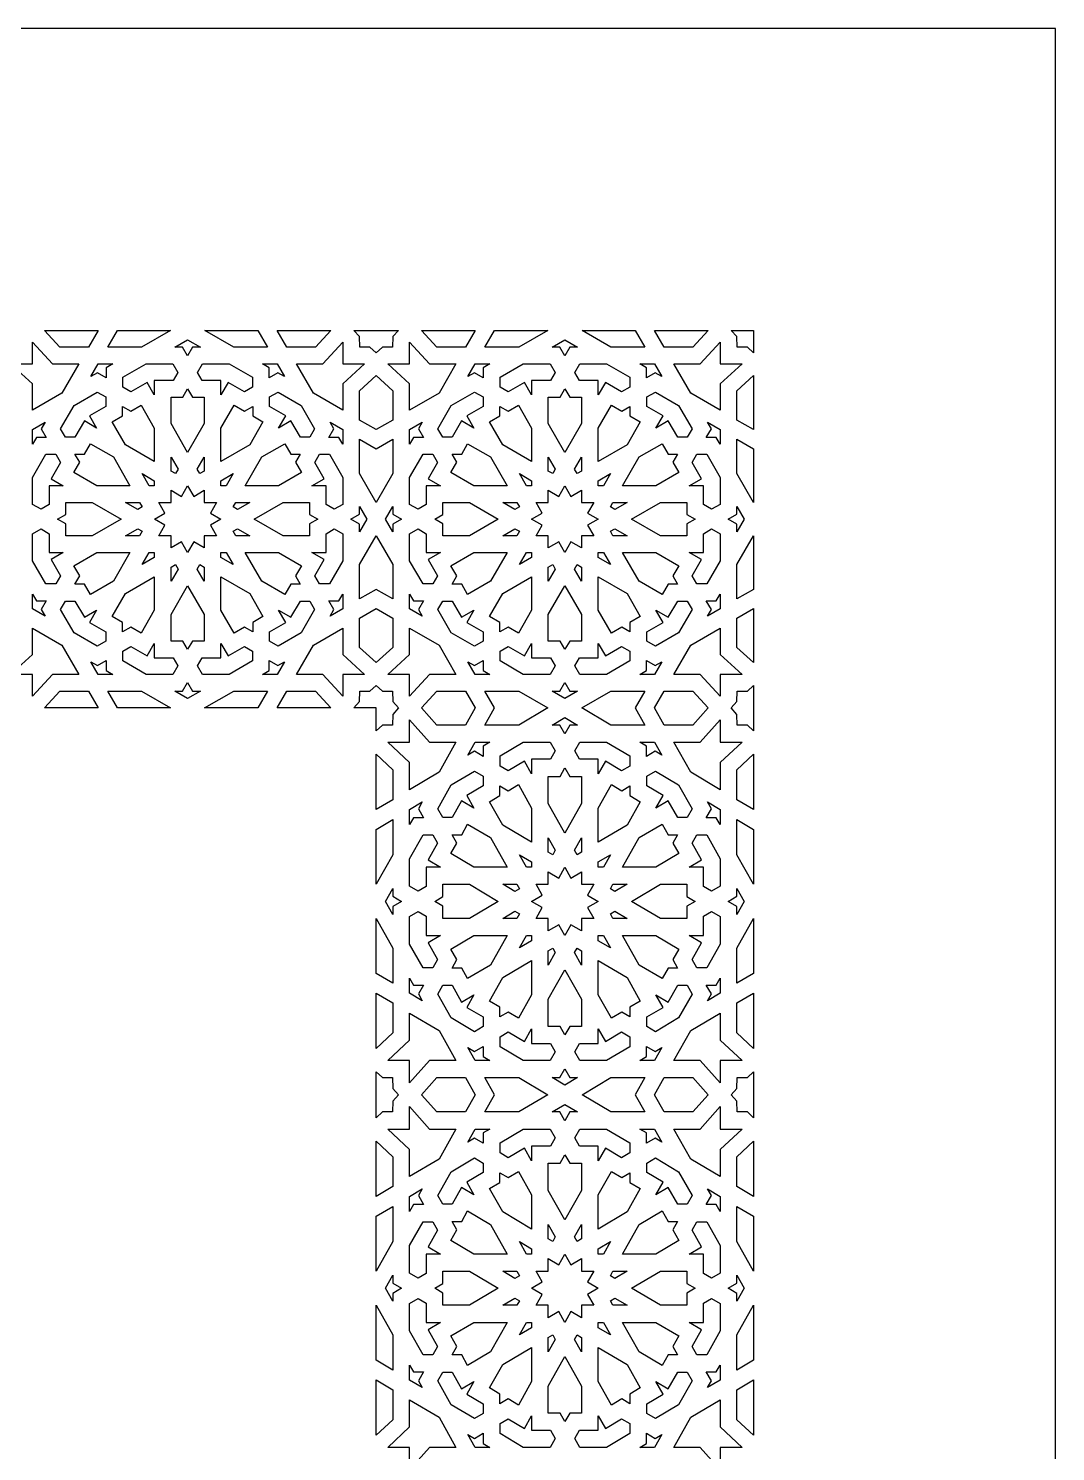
# Model space of a CAD drawing. Extents: x 1309 to 2424, y -296 to 884.
# Drawn here: x 2151.9 to 2424, y 506.5 to 883.5 of the extents above; entities that cross this region are included whole.
import ezdxf

# ---------------------------------------------------------------- set-up
doc = ezdxf.new("R2010")
doc.units = 0
doc.layers.add('LAYER_1', color=18, linetype='CONTINUOUS')

msp = doc.modelspace()

# ---------------------------------------------------------------- linework, layer by layer
at = {"layer": 'LAYER_1'}
for points in [[(1309.01, -296.47), (2424.01, -296.47), (2424.01, 883.53), (1309.01, 883.53)], [(2167.76, 799.1), (2160.16, 799.1), (2156.12, 803.53), (2170.32, 803.53)], [(2181.85, 799.1), (2172.86, 799.1), (2175.42, 803.53), (2189.52, 803.53)], [(2215.24, 799.1), (2206.25, 799.1), (2198.58, 803.53), (2212.68, 803.53)], [(2227.94, 799.1), (2220.34, 799.1), (2217.78, 803.53), (2231.98, 803.53)], [(2248.44, 801.88), (2248.35, 799.1), (2245.66, 799.1), (2244.01, 797.59), (2242.36, 799.1), (2239.67, 799.1), (2239.58, 801.88), (2238.08, 803.53), (2249.94, 803.53)], [(2267.7, 799.1), (2260.09, 799.1), (2256.05, 803.53), (2270.25, 803.53)], [(2281.79, 799.1), (2272.8, 799.1), (2275.36, 803.53), (2289.47, 803.53)], [(2315.21, 799.1), (2306.22, 799.1), (2298.54, 803.53), (2312.65, 803.53)], [(2327.92, 799.1), (2320.32, 799.1), (2317.76, 803.53), (2331.96, 803.53)], [(2338.07, 803.53), (2344.01, 803.53), (2344.01, 797.59), (2342.36, 799.1), (2339.66, 799.1), (2339.57, 801.88)], [(2158.21, 794.68), (2165.21, 794.68), (2160.72, 786.89), (2152.93, 782.39), (2152.93, 789.4), (2147.15, 794.68), (2152.93, 794.68), (2152.93, 800.46)], [(2197.42, 799.1), (2195.37, 799.1), (2194.05, 796.81), (2192.73, 799.1), (2190.68, 799.1), (2194.05, 801.04)], [(2235.16, 794.68), (2240.95, 794.68), (2235.16, 789.4), (2235.16, 782.39), (2227.38, 786.89), (2222.89, 794.68), (2229.88, 794.68), (2235.16, 800.46)], [(2258.14, 794.68), (2265.14, 794.68), (2260.65, 786.89), (2252.86, 782.39), (2252.86, 789.4), (2247.07, 794.68), (2252.86, 794.68), (2252.86, 800.46)], [(2297.38, 799.1), (2295.33, 799.1), (2294.01, 796.81), (2292.68, 799.1), (2290.64, 799.1), (2294.01, 801.04)], [(2335.15, 794.68), (2340.94, 794.68), (2335.15, 789.4), (2335.15, 782.39), (2327.36, 786.89), (2322.87, 794.68), (2329.87, 794.68), (2335.15, 800.46)], [(2172.43, 793.66), (2172.43, 791.01), (2170.14, 792.33), (2168.37, 791.31), (2170.31, 794.68), (2174.2, 794.68)], [(2191.44, 792.42), (2190.2, 790.26), (2185.22, 790.26), (2185.22, 786.49), (2183.34, 789.76), (2179.03, 787.27), (2176.88, 788.51), (2176.88, 791.12), (2183.03, 794.68), (2190.14, 794.68)], [(2211.22, 791.12), (2211.22, 788.51), (2209.07, 787.27), (2204.76, 789.76), (2202.87, 786.49), (2202.87, 790.26), (2197.9, 790.26), (2196.65, 792.42), (2197.96, 794.68), (2205.07, 794.68)], [(2219.73, 791.31), (2217.96, 792.33), (2215.67, 791.01), (2215.67, 793.66), (2213.9, 794.68), (2217.79, 794.68)], [(2272.37, 793.66), (2272.37, 791.01), (2270.08, 792.33), (2268.3, 791.31), (2270.25, 794.68), (2274.14, 794.68)], [(2291.4, 792.42), (2290.15, 790.26), (2285.17, 790.26), (2285.17, 786.49), (2283.29, 789.76), (2278.98, 787.27), (2276.82, 788.51), (2276.82, 791.12), (2282.98, 794.68), (2290.09, 794.68)], [(2311.19, 791.12), (2311.19, 788.51), (2309.04, 787.27), (2304.72, 789.76), (2302.84, 786.49), (2302.84, 790.26), (2297.86, 790.26), (2296.61, 792.42), (2297.92, 794.68), (2305.03, 794.68)], [(2319.71, 791.31), (2317.94, 792.33), (2315.65, 791.01), (2315.65, 793.66), (2313.87, 794.68), (2317.76, 794.68)], [(2195.31, 785.84), (2198.46, 785.84), (2198.46, 778.84), (2194.05, 771.2), (2189.64, 778.84), (2189.64, 785.84), (2192.79, 785.84), (2194.05, 788.02)], [(2248.44, 787.52), (2248.44, 779.79), (2244.03, 777.25), (2244.01, 777.26), (2243.99, 777.25), (2239.58, 779.79), (2239.58, 787.52), (2243.99, 791.55), (2244.01, 791.53), (2244.03, 791.55)], [(2295.27, 785.84), (2298.42, 785.84), (2298.42, 778.84), (2294.01, 771.2), (2289.59, 778.84), (2289.59, 785.84), (2292.74, 785.84), (2294.01, 788.02)], [(2343.99, 777.25), (2339.57, 779.79), (2339.57, 787.52), (2343.99, 791.55)], [(2172.37, 785.91), (2172.37, 783.42), (2168.06, 780.93), (2169.94, 777.67), (2166.68, 779.55), (2164.19, 775.24), (2161.7, 775.24), (2160.4, 777.5), (2163.95, 783.66), (2170.11, 787.21)], [(2224.15, 783.66), (2227.7, 777.5), (2226.39, 775.24), (2223.91, 775.24), (2221.42, 779.55), (2218.16, 777.67), (2220.04, 780.93), (2215.73, 783.42), (2215.73, 785.91), (2217.99, 787.21)], [(2272.31, 785.91), (2272.31, 783.42), (2267.99, 780.93), (2269.88, 777.67), (2266.61, 779.55), (2264.12, 775.24), (2261.63, 775.24), (2260.33, 777.5), (2263.88, 783.66), (2270.04, 787.21)], [(2324.13, 783.66), (2327.69, 777.5), (2326.38, 775.24), (2323.89, 775.24), (2321.4, 779.55), (2318.14, 777.67), (2320.02, 780.93), (2315.71, 783.42), (2315.71, 785.91), (2317.97, 787.21)], [(2185.22, 777.66), (2185.22, 768.84), (2177.59, 773.25), (2174.09, 779.31), (2176.82, 780.88), (2176.82, 783.41), (2179, 782.14), (2181.72, 783.72)], [(2209.1, 782.14), (2211.28, 783.41), (2211.28, 780.88), (2214.01, 779.31), (2210.51, 773.25), (2202.87, 768.84), (2202.87, 777.66), (2206.37, 783.72)], [(2285.17, 777.66), (2285.17, 768.84), (2277.53, 773.25), (2274.03, 779.31), (2276.76, 780.88), (2276.76, 783.41), (2278.94, 782.14), (2281.67, 783.72)], [(2309.07, 782.14), (2311.25, 783.41), (2311.25, 780.88), (2313.98, 779.31), (2310.48, 773.25), (2302.84, 768.84), (2302.84, 777.66), (2306.34, 783.72)], [(2155.28, 777.47), (2156.6, 775.17), (2153.96, 775.17), (2152.93, 773.4), (2152.93, 777.29), (2156.3, 779.24)], [(2235.16, 777.29), (2235.16, 773.4), (2234.14, 775.17), (2231.5, 775.17), (2232.82, 777.47), (2231.8, 779.24)], [(2255.2, 777.47), (2256.53, 775.17), (2253.88, 775.17), (2252.86, 773.4), (2252.86, 777.29), (2256.23, 779.24)], [(2335.15, 777.29), (2335.15, 773.4), (2334.13, 775.17), (2331.48, 775.17), (2332.81, 777.47), (2331.79, 779.24)], [(2174.36, 770.01), (2178.76, 762.37), (2169.95, 762.37), (2163.89, 765.87), (2165.46, 768.6), (2164.2, 770.78), (2166.72, 770.78), (2168.3, 773.51)], [(2221.37, 770.78), (2223.9, 770.78), (2222.63, 768.6), (2224.21, 765.87), (2218.15, 762.37), (2209.33, 762.37), (2213.74, 770.01), (2219.8, 773.51)], [(2248.44, 765.6), (2244.03, 757.96), (2244.01, 757.99), (2243.99, 757.96), (2239.58, 765.6), (2239.58, 774.69), (2243.99, 772.14), (2244.01, 772.16), (2244.03, 772.14), (2248.44, 774.69)], [(2274.3, 770.01), (2278.71, 762.37), (2269.89, 762.37), (2263.82, 765.87), (2265.4, 768.6), (2264.14, 770.78), (2266.66, 770.78), (2268.23, 773.51)], [(2321.35, 770.78), (2323.88, 770.78), (2322.62, 768.6), (2324.19, 765.87), (2318.13, 762.37), (2309.3, 762.37), (2313.72, 770.01), (2319.78, 773.51)], [(2343.99, 772.14), (2343.99, 757.96), (2339.57, 765.6), (2339.57, 774.69)], [(2160.34, 768.57), (2157.86, 764.26), (2161.11, 762.37), (2157.35, 762.37), (2157.35, 757.39), (2155.2, 756.15), (2152.93, 757.46), (2152.93, 764.57), (2156.49, 770.72), (2159.1, 770.72)], [(2191.5, 766.78), (2190.82, 765.61), (2189.64, 766.29), (2189.64, 770)], [(2198.46, 766.29), (2197.28, 765.61), (2196.6, 766.78), (2198.46, 770)], [(2235.16, 764.57), (2235.16, 757.46), (2232.9, 756.15), (2230.75, 757.39), (2230.75, 762.37), (2226.98, 762.37), (2230.24, 764.26), (2227.75, 768.57), (2229, 770.72), (2231.61, 770.72)], [(2260.27, 768.57), (2257.78, 764.26), (2261.04, 762.37), (2257.28, 762.37), (2257.28, 757.39), (2255.12, 756.15), (2252.86, 757.46), (2252.86, 764.57), (2256.41, 770.72), (2259.03, 770.72)], [(2291.45, 766.78), (2290.77, 765.61), (2289.59, 766.29), (2289.59, 770)], [(2298.42, 766.29), (2297.24, 765.61), (2296.56, 766.78), (2298.42, 770)], [(2335.15, 764.57), (2335.15, 757.46), (2332.89, 756.15), (2330.73, 757.39), (2330.73, 762.37), (2326.97, 762.37), (2330.23, 764.26), (2327.74, 768.57), (2328.98, 770.72), (2331.6, 770.72)], [(2185.22, 763.73), (2185.22, 762.37), (2183.86, 762.37), (2182.01, 765.59)], [(2204.23, 762.37), (2202.87, 762.37), (2202.87, 763.73), (2206.09, 765.59)], [(2285.17, 763.73), (2285.17, 762.37), (2283.81, 762.37), (2281.95, 765.59)], [(2304.2, 762.37), (2302.84, 762.37), (2302.84, 763.73), (2306.06, 765.59)], [(2195.66, 759.57), (2198.46, 761.18), (2198.46, 757.95), (2201.68, 757.95), (2200.07, 755.16), (2202.86, 753.54), (2200.07, 751.93), (2201.68, 749.13), (2198.46, 749.13), (2198.46, 745.91), (2195.66, 747.52), (2194.05, 744.72), (2192.43, 747.52), (2189.64, 745.91), (2189.64, 749.13), (2186.41, 749.13), (2188.03, 751.93), (2185.23, 753.54), (2188.03, 755.16), (2186.41, 757.95), (2189.64, 757.95), (2189.64, 761.18), (2192.43, 759.57), (2194.05, 762.36)], [(2295.62, 759.57), (2298.42, 761.18), (2298.42, 757.95), (2301.65, 757.95), (2300.03, 755.16), (2302.83, 753.54), (2300.03, 751.93), (2301.65, 749.13), (2298.42, 749.13), (2298.42, 745.91), (2295.62, 747.52), (2294.01, 744.72), (2292.39, 747.52), (2289.59, 745.91), (2289.59, 749.13), (2286.36, 749.13), (2287.98, 751.93), (2285.18, 753.54), (2287.98, 755.16), (2286.36, 757.95), (2289.59, 757.95), (2289.59, 761.18), (2292.39, 759.57), (2294.01, 762.36)], [(2176.4, 753.54), (2168.76, 749.13), (2161.77, 749.13), (2161.77, 752.28), (2159.58, 753.54), (2161.77, 754.81), (2161.77, 757.95), (2168.76, 757.95)], [(2181.99, 756.78), (2180.82, 756.1), (2177.6, 757.95), (2181.31, 757.95)], [(2207.28, 756.1), (2206.1, 756.78), (2206.78, 757.95), (2210.5, 757.95)], [(2226.33, 754.81), (2228.51, 753.54), (2226.33, 752.28), (2226.33, 749.13), (2219.33, 749.13), (2211.7, 753.54), (2219.33, 757.95), (2226.33, 757.95)], [(2276.34, 753.54), (2268.7, 749.13), (2261.7, 749.13), (2261.7, 752.28), (2259.51, 753.54), (2261.7, 754.81), (2261.7, 757.95), (2268.7, 757.95)], [(2281.94, 756.78), (2280.76, 756.1), (2277.54, 757.95), (2281.26, 757.95)], [(2307.25, 756.1), (2306.07, 756.78), (2306.75, 757.95), (2310.47, 757.95)], [(2326.31, 754.81), (2328.5, 753.54), (2326.31, 752.28), (2326.31, 749.13), (2319.31, 749.13), (2311.67, 753.54), (2319.31, 757.95), (2326.31, 757.95)], [(2241.52, 753.54), (2239.58, 750.18), (2239.58, 752.22), (2237.29, 753.54), (2239.58, 754.87), (2239.58, 756.91)], [(2248.44, 754.87), (2250.73, 753.54), (2248.44, 752.22), (2248.44, 750.18), (2246.49, 753.54), (2248.44, 756.91)], [(2341.52, 753.54), (2339.57, 750.18), (2339.57, 752.22), (2337.28, 753.54), (2339.57, 754.87), (2339.57, 756.91)], [(2157.35, 749.69), (2157.35, 744.71), (2161.11, 744.71), (2157.86, 742.83), (2160.34, 738.52), (2159.1, 736.36), (2156.49, 736.36), (2152.93, 742.52), (2152.93, 749.63), (2155.2, 750.94)], [(2181.99, 750.31), (2181.31, 749.13), (2177.6, 749.13), (2180.82, 750.99)], [(2210.5, 749.13), (2206.78, 749.13), (2206.1, 750.31), (2207.28, 750.99)], [(2235.16, 749.63), (2235.16, 742.52), (2231.61, 736.36), (2229, 736.36), (2227.75, 738.52), (2230.24, 742.83), (2226.98, 744.71), (2230.75, 744.71), (2230.75, 749.69), (2232.9, 750.94)], [(2257.28, 749.69), (2257.28, 744.71), (2261.04, 744.71), (2257.78, 742.83), (2260.27, 738.52), (2259.03, 736.36), (2256.41, 736.36), (2252.86, 742.52), (2252.86, 749.63), (2255.12, 750.94)], [(2281.94, 750.31), (2281.26, 749.13), (2277.54, 749.13), (2280.76, 750.99)], [(2310.47, 749.13), (2306.75, 749.13), (2306.07, 750.31), (2307.25, 750.99)], [(2335.15, 749.63), (2335.15, 742.52), (2331.6, 736.36), (2328.98, 736.36), (2327.74, 738.52), (2330.23, 742.83), (2326.97, 744.71), (2330.73, 744.71), (2330.73, 749.69), (2332.89, 750.94)], [(2248.44, 741.49), (2248.44, 732.39), (2244.01, 734.94), (2239.58, 732.39), (2239.58, 741.49), (2244.01, 749.12)], [(2343.99, 734.94), (2339.57, 732.39), (2339.57, 741.49), (2343.99, 749.12)], [(2174.36, 737.07), (2168.3, 733.57), (2166.72, 736.3), (2164.2, 736.3), (2165.46, 738.49), (2163.89, 741.21), (2169.95, 744.71), (2178.76, 744.71)], [(2185.22, 743.35), (2182.01, 741.5), (2183.86, 744.72), (2185.22, 744.72)], [(2206.09, 741.5), (2202.87, 743.35), (2202.87, 744.72), (2204.23, 744.72)], [(2224.21, 741.21), (2222.63, 738.49), (2223.9, 736.3), (2221.37, 736.3), (2219.8, 733.57), (2213.74, 737.07), (2209.33, 744.71), (2218.15, 744.71)], [(2274.3, 737.07), (2268.23, 733.57), (2266.66, 736.3), (2264.14, 736.3), (2265.4, 738.49), (2263.82, 741.21), (2269.89, 744.71), (2278.71, 744.71)], [(2285.17, 743.35), (2281.95, 741.5), (2283.81, 744.72), (2285.17, 744.72)], [(2306.06, 741.5), (2302.84, 743.35), (2302.84, 744.72), (2304.2, 744.72)], [(2324.19, 741.21), (2322.62, 738.49), (2323.88, 736.3), (2321.35, 736.3), (2319.78, 733.57), (2313.72, 737.07), (2309.3, 744.71), (2318.13, 744.71)], [(2191.5, 740.31), (2189.64, 737.09), (2189.64, 740.8), (2190.82, 741.48)], [(2198.46, 740.8), (2198.46, 737.09), (2196.6, 740.31), (2197.28, 741.48)], [(2291.45, 740.31), (2289.59, 737.09), (2289.59, 740.8), (2290.77, 741.48)], [(2298.42, 740.8), (2298.42, 737.09), (2296.56, 740.31), (2297.24, 741.48)], [(2185.22, 729.43), (2181.72, 723.37), (2179, 724.94), (2176.82, 723.68), (2176.82, 726.2), (2174.09, 727.78), (2177.59, 733.84), (2185.22, 738.25)], [(2198.46, 728.25), (2198.46, 721.25), (2195.31, 721.25), (2194.05, 719.06), (2192.79, 721.25), (2189.64, 721.25), (2189.64, 728.25), (2194.05, 735.88)], [(2210.51, 733.84), (2214.01, 727.78), (2211.28, 726.2), (2211.28, 723.68), (2209.1, 724.94), (2206.37, 723.37), (2202.87, 729.43), (2202.87, 738.25)], [(2285.17, 729.43), (2281.67, 723.37), (2278.94, 724.94), (2276.76, 723.68), (2276.76, 726.2), (2274.03, 727.78), (2277.53, 733.84), (2285.17, 738.25)], [(2298.42, 728.25), (2298.42, 721.25), (2295.27, 721.25), (2294.01, 719.06), (2292.74, 721.25), (2289.59, 721.25), (2289.59, 728.25), (2294.01, 735.88)], [(2310.48, 733.84), (2313.98, 727.78), (2311.25, 726.2), (2311.25, 723.68), (2309.07, 724.94), (2306.34, 723.37), (2302.84, 729.43), (2302.84, 738.25)], [(2153.96, 731.91), (2156.6, 731.91), (2155.28, 729.62), (2156.3, 727.85), (2152.93, 729.79), (2152.93, 733.68)], [(2166.68, 727.54), (2169.94, 729.42), (2168.06, 726.16), (2172.37, 723.67), (2172.37, 721.18), (2170.11, 719.87), (2163.95, 723.43), (2160.4, 729.59), (2161.7, 731.85), (2164.19, 731.85)], [(2227.7, 729.59), (2224.15, 723.43), (2217.99, 719.87), (2215.73, 721.18), (2215.73, 723.67), (2220.04, 726.16), (2218.16, 729.42), (2221.42, 727.54), (2223.91, 731.85), (2226.39, 731.85)], [(2235.16, 729.79), (2231.8, 727.85), (2232.82, 729.62), (2231.5, 731.91), (2234.14, 731.91), (2235.16, 733.68)], [(2253.88, 731.91), (2256.53, 731.91), (2255.2, 729.62), (2256.23, 727.85), (2252.86, 729.79), (2252.86, 733.68)], [(2266.61, 727.54), (2269.88, 729.42), (2267.99, 726.16), (2272.31, 723.67), (2272.31, 721.18), (2270.04, 719.87), (2263.88, 723.43), (2260.33, 729.59), (2261.63, 731.85), (2264.12, 731.85)], [(2327.69, 729.59), (2324.13, 723.43), (2317.97, 719.87), (2315.71, 721.18), (2315.71, 723.67), (2320.02, 726.16), (2318.14, 729.42), (2321.4, 727.54), (2323.89, 731.85), (2326.38, 731.85)], [(2335.15, 729.79), (2331.79, 727.85), (2332.81, 729.62), (2331.48, 731.91), (2334.13, 731.91), (2335.15, 733.68)], [(2248.44, 727.29), (2248.44, 719.56), (2244.01, 715.54), (2239.58, 719.56), (2239.58, 727.29), (2244.01, 729.84)], [(2343.99, 715.54), (2339.57, 719.56), (2339.57, 727.29), (2343.99, 729.84)], [(2160.72, 720.19), (2165.21, 712.41), (2158.21, 712.41), (2152.93, 706.62), (2152.93, 712.41), (2147.15, 712.41), (2152.93, 717.69), (2152.93, 724.69)], [(2235.16, 717.69), (2240.95, 712.41), (2235.16, 712.41), (2235.16, 706.62), (2229.88, 712.41), (2222.89, 712.41), (2227.38, 720.19), (2235.16, 724.69)], [(2260.65, 720.19), (2265.14, 712.41), (2258.14, 712.41), (2252.86, 706.62), (2252.86, 712.41), (2247.07, 712.41), (2252.86, 717.69), (2252.86, 724.69)], [(2335.15, 717.69), (2340.94, 712.41), (2335.15, 712.41), (2335.15, 706.62), (2329.87, 712.41), (2322.87, 712.41), (2327.36, 720.19), (2335.15, 724.69)], [(2185.22, 716.83), (2190.2, 716.83), (2191.44, 714.67), (2190.14, 712.41), (2183.03, 712.41), (2176.88, 715.96), (2176.88, 718.58), (2179.03, 719.82), (2183.34, 717.33), (2185.22, 720.59)], [(2204.76, 717.33), (2209.07, 719.82), (2211.22, 718.58), (2211.22, 715.96), (2205.07, 712.41), (2197.96, 712.41), (2196.65, 714.67), (2197.9, 716.83), (2202.87, 716.83), (2202.87, 720.59)], [(2285.17, 716.83), (2290.15, 716.83), (2291.4, 714.67), (2290.09, 712.41), (2282.98, 712.41), (2276.82, 715.96), (2276.82, 718.58), (2278.98, 719.82), (2283.29, 717.33), (2285.17, 720.59)], [(2304.72, 717.33), (2309.04, 719.82), (2311.19, 718.58), (2311.19, 715.96), (2305.03, 712.41), (2297.92, 712.41), (2296.61, 714.67), (2297.86, 716.83), (2302.84, 716.83), (2302.84, 720.59)], [(2172.43, 713.43), (2174.2, 712.41), (2170.31, 712.41), (2168.37, 715.78), (2170.14, 714.75), (2172.43, 716.08)], [(2217.96, 714.75), (2219.73, 715.78), (2217.79, 712.41), (2213.9, 712.41), (2215.67, 713.43), (2215.67, 716.08)], [(2272.37, 713.43), (2274.14, 712.41), (2270.25, 712.41), (2268.3, 715.78), (2270.08, 714.75), (2272.37, 716.08)], [(2317.94, 714.75), (2319.71, 715.78), (2317.76, 712.41), (2313.87, 712.41), (2315.65, 713.43), (2315.65, 716.08)], [(2195.37, 707.99), (2197.42, 707.99), (2194.05, 706.04), (2190.68, 707.99), (2192.73, 707.99), (2194.05, 710.28)], [(2245.66, 707.99), (2248.35, 707.99), (2248.44, 705.21), (2249.96, 703.54), (2248.44, 701.83), (2248.35, 698.98), (2245.66, 698.98), (2244.03, 697.46), (2244.01, 697.48), (2244.01, 703.53), (2238.07, 703.53), (2238.06, 703.54), (2239.58, 705.21), (2239.67, 707.99), (2242.36, 707.99), (2244.01, 709.47)], [(2295.33, 707.99), (2297.38, 707.99), (2294.01, 706.04), (2290.64, 707.99), (2292.68, 707.99), (2294.01, 710.28)], [(2343.99, 697.46), (2342.36, 698.98), (2339.66, 698.98), (2339.57, 701.83), (2338.05, 703.54), (2339.57, 705.21), (2339.66, 707.99), (2342.36, 707.99), (2343.99, 709.47)], [(2170.33, 703.54), (2156.1, 703.54), (2160.16, 707.99), (2167.76, 707.99)], [(2189.55, 703.54), (2175.43, 703.54), (2172.86, 707.99), (2181.85, 707.99)], [(2212.67, 703.54), (2198.55, 703.54), (2206.25, 707.99), (2215.24, 707.99)], [(2231.99, 703.54), (2217.77, 703.54), (2220.34, 707.99), (2227.94, 707.99)], [(2270.27, 703.54), (2267.7, 698.98), (2260.09, 698.98), (2256.03, 703.54), (2260.09, 707.99), (2267.7, 707.99)], [(2289.5, 703.54), (2281.8, 698.98), (2272.8, 698.98), (2275.37, 703.54), (2272.8, 707.99), (2281.8, 707.99)], [(2312.64, 703.54), (2315.21, 698.98), (2306.22, 698.98), (2298.51, 703.54), (2306.22, 707.99), (2315.21, 707.99)], [(2331.98, 703.54), (2327.92, 698.98), (2320.32, 698.98), (2317.75, 703.54), (2320.32, 707.99), (2327.92, 707.99)], [(2258.14, 694.45), (2265.14, 694.45), (2260.65, 686.47), (2252.86, 681.86), (2252.86, 689.03), (2247.07, 694.45), (2252.86, 694.45), (2252.86, 700.38)], [(2297.38, 698.98), (2295.33, 698.98), (2294.01, 696.63), (2292.68, 698.98), (2290.64, 698.98), (2294.01, 700.97)], [(2335.15, 694.45), (2340.94, 694.45), (2335.15, 689.03), (2335.15, 681.86), (2327.36, 686.47), (2322.87, 694.45), (2329.87, 694.45), (2335.15, 700.38)], [(2272.37, 693.4), (2272.37, 690.69), (2270.08, 692.04), (2268.3, 691), (2270.25, 694.45), (2274.14, 694.45)], [(2291.4, 692.13), (2290.15, 689.92), (2285.17, 689.92), (2285.17, 686.06), (2283.29, 689.4), (2278.98, 686.85), (2276.82, 688.13), (2276.82, 690.8), (2282.98, 694.45), (2290.09, 694.45)], [(2311.19, 690.8), (2311.19, 688.13), (2309.04, 686.85), (2304.72, 689.4), (2302.84, 686.06), (2302.84, 689.92), (2297.86, 689.92), (2296.61, 692.13), (2297.92, 694.45), (2305.03, 694.45)], [(2319.71, 691), (2317.94, 692.04), (2315.65, 690.69), (2315.65, 693.4), (2313.87, 694.45), (2317.76, 694.45)], [(2248.44, 687.12), (2248.44, 679.19), (2244.03, 676.58), (2244.03, 691.24)], [(2343.99, 676.58), (2339.57, 679.19), (2339.57, 687.12), (2343.99, 691.24)], [(2272.31, 685.46), (2272.31, 682.9), (2267.99, 680.35), (2269.88, 677.01), (2266.61, 678.94), (2264.12, 674.52), (2261.63, 674.52), (2260.33, 676.84), (2263.88, 683.15), (2270.04, 686.8)], [(2295.27, 685.39), (2298.42, 685.39), (2298.42, 678.21), (2294.01, 670.38), (2289.59, 678.21), (2289.59, 685.39), (2292.74, 685.39), (2294.01, 687.63)], [(2324.13, 683.15), (2327.69, 676.84), (2326.38, 674.52), (2323.89, 674.52), (2321.4, 678.94), (2318.14, 677.01), (2320.02, 680.35), (2315.71, 682.9), (2315.71, 685.46), (2317.97, 686.8)], [(2285.17, 677), (2285.17, 667.96), (2277.53, 672.48), (2274.03, 678.69), (2276.76, 680.31), (2276.76, 682.89), (2278.94, 681.6), (2281.67, 683.21)], [(2309.07, 681.6), (2311.25, 682.89), (2311.25, 680.31), (2313.98, 678.69), (2310.48, 672.48), (2302.84, 667.96), (2302.84, 677), (2306.34, 683.21)], [(2255.2, 676.8), (2256.53, 674.45), (2253.88, 674.45), (2252.86, 672.64), (2252.86, 676.63), (2256.23, 678.62)], [(2335.15, 676.63), (2335.15, 672.64), (2334.13, 674.45), (2331.48, 674.45), (2332.81, 676.8), (2331.79, 678.62)], [(2248.44, 664.64), (2244.03, 656.81), (2244.03, 671.35), (2248.44, 673.96)], [(2274.3, 669.16), (2278.71, 661.33), (2269.89, 661.33), (2263.82, 664.92), (2265.4, 667.71), (2264.14, 669.95), (2266.66, 669.95), (2268.23, 672.75)], [(2321.35, 669.95), (2323.88, 669.95), (2322.62, 667.71), (2324.19, 664.92), (2318.13, 661.33), (2309.3, 661.33), (2313.72, 669.16), (2319.78, 672.75)], [(2343.99, 671.35), (2343.99, 656.81), (2339.57, 664.64), (2339.57, 673.96)], [(2260.27, 667.68), (2257.78, 663.26), (2261.04, 661.33), (2257.28, 661.33), (2257.28, 656.23), (2255.12, 654.95), (2252.86, 656.29), (2252.86, 663.58), (2256.41, 669.89), (2259.03, 669.89)], [(2291.45, 665.85), (2290.77, 664.64), (2289.59, 665.34), (2289.59, 669.15)], [(2298.42, 665.34), (2297.24, 664.64), (2296.56, 665.85), (2298.42, 669.15)], [(2335.15, 663.58), (2335.15, 656.29), (2332.89, 654.95), (2330.73, 656.23), (2330.73, 661.33), (2326.97, 661.33), (2330.23, 663.26), (2327.74, 667.68), (2328.98, 669.89), (2331.6, 669.89)], [(2285.17, 662.72), (2285.17, 661.33), (2283.81, 661.33), (2281.95, 664.63)], [(2304.2, 661.33), (2302.84, 661.33), (2302.84, 662.72), (2306.06, 664.63)], [(2295.62, 658.45), (2298.42, 660.11), (2298.42, 656.8), (2301.65, 656.8), (2300.03, 653.93), (2302.83, 652.28), (2300.03, 650.62), (2301.65, 647.76), (2298.42, 647.76), (2298.42, 644.45), (2295.62, 646.1), (2294.01, 643.24), (2292.39, 646.1), (2289.59, 644.45), (2289.59, 647.76), (2286.36, 647.76), (2287.98, 650.62), (2285.18, 652.28), (2287.98, 653.93), (2286.36, 656.8), (2289.59, 656.8), (2289.59, 660.11), (2292.39, 658.45), (2294.01, 661.32)], [(2276.34, 652.28), (2268.7, 647.76), (2261.7, 647.76), (2261.7, 650.98), (2259.51, 652.28), (2261.7, 653.57), (2261.7, 656.8), (2268.7, 656.8)], [(2281.94, 655.59), (2280.76, 654.89), (2277.54, 656.8), (2281.26, 656.8)], [(2307.25, 654.89), (2306.07, 655.59), (2306.75, 656.8), (2310.47, 656.8)], [(2326.31, 653.57), (2328.5, 652.28), (2326.31, 650.98), (2326.31, 647.76), (2319.31, 647.76), (2311.67, 652.28), (2319.31, 656.8), (2326.31, 656.8)], [(2248.44, 653.63), (2250.73, 652.28), (2248.44, 650.92), (2248.44, 648.83), (2246.49, 652.28), (2248.44, 655.73)], [(2341.52, 652.28), (2339.57, 648.83), (2339.57, 650.92), (2337.28, 652.28), (2339.57, 653.63), (2339.57, 655.73)], [(2257.28, 648.33), (2257.28, 643.23), (2261.04, 643.23), (2257.78, 641.3), (2260.27, 636.88), (2259.03, 634.67), (2256.41, 634.67), (2252.86, 640.98), (2252.86, 648.27), (2255.12, 649.61)], [(2281.94, 648.96), (2281.26, 647.76), (2277.54, 647.76), (2280.76, 649.66)], [(2310.47, 647.76), (2306.75, 647.76), (2306.07, 648.96), (2307.25, 649.66)], [(2335.15, 648.27), (2335.15, 640.98), (2331.6, 634.67), (2328.98, 634.67), (2327.74, 636.88), (2330.23, 641.3), (2326.97, 643.23), (2330.73, 643.23), (2330.73, 648.33), (2332.89, 649.61)], [(2248.44, 639.92), (2248.44, 630.6), (2244.03, 633.21), (2244.01, 633.2), (2244.01, 647.72), (2244.03, 647.75)], [(2343.99, 633.21), (2339.57, 630.6), (2339.57, 639.92), (2343.99, 647.75)], [(2274.3, 635.4), (2268.23, 631.81), (2266.66, 634.6), (2264.14, 634.6), (2265.4, 636.84), (2263.82, 639.64), (2269.89, 643.23), (2278.71, 643.23)], [(2285.17, 641.83), (2281.95, 639.93), (2283.81, 643.23), (2285.17, 643.23)], [(2306.06, 639.93), (2302.84, 641.83), (2302.84, 643.23), (2304.2, 643.23)], [(2324.19, 639.64), (2322.62, 636.84), (2323.88, 634.6), (2321.35, 634.6), (2319.78, 631.81), (2313.72, 635.4), (2309.3, 643.23), (2318.13, 643.23)], [(2291.45, 638.71), (2289.59, 635.41), (2289.59, 639.22), (2290.77, 639.91)], [(2298.42, 639.22), (2298.42, 635.41), (2296.56, 638.71), (2297.24, 639.91)], [(2285.17, 627.56), (2281.67, 621.34), (2278.94, 622.96), (2276.76, 621.67), (2276.76, 624.25), (2274.03, 625.87), (2277.53, 632.08), (2285.17, 636.6)], [(2298.42, 626.35), (2298.42, 619.17), (2295.27, 619.17), (2294.01, 616.93), (2292.74, 619.17), (2289.59, 619.17), (2289.59, 626.35), (2294.01, 634.18)], [(2310.48, 632.08), (2313.98, 625.87), (2311.25, 624.25), (2311.25, 621.67), (2309.07, 622.96), (2306.34, 621.34), (2302.84, 627.56), (2302.84, 636.6)], [(2253.88, 630.1), (2256.53, 630.1), (2255.2, 627.75), (2256.23, 625.94), (2252.86, 627.93), (2252.86, 631.92)], [(2266.61, 625.62), (2269.88, 627.55), (2267.99, 624.21), (2272.31, 621.65), (2272.31, 619.1), (2270.04, 617.76), (2263.88, 621.41), (2260.33, 627.72), (2261.63, 630.04), (2264.12, 630.04)], [(2327.69, 627.72), (2324.13, 621.41), (2317.97, 617.76), (2315.71, 619.1), (2315.71, 621.65), (2320.02, 624.21), (2318.14, 627.55), (2321.4, 625.62), (2323.89, 630.04), (2326.38, 630.04)], [(2335.15, 627.93), (2331.79, 625.94), (2332.81, 627.75), (2331.48, 630.1), (2334.13, 630.1), (2335.15, 631.92)], [(2248.44, 625.37), (2248.44, 617.44), (2244.03, 613.32), (2244.01, 613.33), (2244.01, 627.97), (2244.03, 627.98)], [(2343.99, 613.32), (2339.57, 617.44), (2339.57, 625.37), (2343.99, 627.98)], [(2260.65, 618.09), (2265.14, 610.11), (2258.14, 610.11), (2252.86, 604.18), (2252.86, 610.11), (2247.07, 610.11), (2252.86, 615.52), (2252.86, 622.7)], [(2335.15, 615.52), (2340.94, 610.11), (2335.15, 610.11), (2335.15, 604.18), (2329.87, 610.11), (2322.87, 610.11), (2327.36, 618.09), (2335.15, 622.7)], [(2285.17, 614.64), (2290.15, 614.64), (2291.4, 612.43), (2290.09, 610.11), (2282.98, 610.11), (2276.82, 613.75), (2276.82, 616.43), (2278.98, 617.71), (2283.29, 615.16), (2285.17, 618.5)], [(2304.72, 615.16), (2309.04, 617.71), (2311.19, 616.43), (2311.19, 613.75), (2305.03, 610.11), (2297.92, 610.11), (2296.61, 612.43), (2297.86, 614.64), (2302.84, 614.64), (2302.84, 618.5)], [(2272.37, 611.16), (2274.14, 610.11), (2270.25, 610.11), (2268.3, 613.56), (2270.08, 612.51), (2272.37, 613.87)], [(2317.94, 612.51), (2319.71, 613.56), (2317.76, 610.11), (2313.87, 610.11), (2315.65, 611.16), (2315.65, 613.87)], [(2245.66, 605.58), (2248.35, 605.58), (2248.44, 602.73), (2249.94, 601.04), (2248.44, 599.35), (2248.35, 596.5), (2245.66, 596.5), (2244.01, 594.96), (2244.01, 607.12)], [(2295.33, 605.58), (2297.38, 605.58), (2294.01, 603.59), (2290.64, 605.58), (2292.68, 605.58), (2294.01, 607.93)], [(2344.01, 594.95), (2342.36, 596.5), (2339.66, 596.5), (2339.57, 599.35), (2338.07, 601.04), (2339.57, 602.73), (2339.66, 605.58), (2342.36, 605.58), (2344.01, 607.12)], [(2270.25, 601.04), (2267.7, 596.5), (2260.09, 596.5), (2256.05, 601.04), (2260.09, 605.58), (2267.7, 605.58)], [(2289.47, 601.04), (2281.79, 596.5), (2272.8, 596.5), (2275.36, 601.04), (2272.8, 605.58), (2281.79, 605.58)], [(2312.65, 601.04), (2315.21, 596.5), (2306.22, 596.5), (2298.54, 601.04), (2306.22, 605.58), (2315.21, 605.58)], [(2331.96, 601.04), (2327.92, 596.5), (2320.32, 596.5), (2317.76, 601.04), (2320.32, 605.58), (2327.92, 605.58)], [(2258.14, 591.97), (2265.14, 591.97), (2260.65, 583.98), (2252.86, 579.37), (2252.86, 586.55), (2247.07, 591.97), (2252.86, 591.97), (2252.86, 597.9)], [(2297.38, 596.5), (2295.33, 596.5), (2294.01, 594.15), (2292.68, 596.5), (2290.64, 596.5), (2294.01, 598.49)], [(2335.15, 591.97), (2340.94, 591.97), (2335.15, 586.55), (2335.15, 579.37), (2327.36, 583.98), (2322.87, 591.97), (2329.87, 591.97), (2335.15, 597.9)], [(2272.37, 590.92), (2272.37, 588.21), (2270.08, 589.56), (2268.3, 588.51), (2270.25, 591.97), (2274.14, 591.97)], [(2291.4, 589.65), (2290.15, 587.44), (2285.17, 587.44), (2285.17, 583.58), (2283.29, 586.92), (2278.98, 584.37), (2276.82, 585.64), (2276.82, 588.32), (2282.98, 591.97), (2290.09, 591.97)], [(2311.19, 588.32), (2311.19, 585.64), (2309.04, 584.37), (2304.72, 586.92), (2302.84, 583.58), (2302.84, 587.44), (2297.86, 587.44), (2296.61, 589.65), (2297.92, 591.97), (2305.03, 591.97)], [(2319.71, 588.51), (2317.94, 589.56), (2315.65, 588.21), (2315.65, 590.92), (2313.87, 591.97), (2317.76, 591.97)], [(2248.44, 584.63), (2248.44, 576.71), (2244.03, 574.1), (2244.01, 574.11), (2244.01, 588.74), (2244.03, 588.76)], [(2343.99, 574.1), (2339.57, 576.71), (2339.57, 584.63), (2343.99, 588.76)], [(2295.27, 582.91), (2298.42, 582.91), (2298.42, 575.73), (2294.01, 567.9), (2289.59, 575.73), (2289.59, 582.91), (2292.74, 582.91), (2294.01, 585.15)], [(2272.31, 582.97), (2272.31, 580.42), (2267.99, 577.87), (2269.88, 574.53), (2266.61, 576.46), (2264.12, 572.03), (2261.63, 572.03), (2260.33, 574.35), (2263.88, 580.67), (2270.04, 584.31)], [(2285.17, 574.52), (2285.17, 565.47), (2277.53, 570), (2274.03, 576.21), (2276.76, 577.82), (2276.76, 580.41), (2278.94, 579.12), (2281.67, 580.73)], [(2309.07, 579.12), (2311.25, 580.41), (2311.25, 577.82), (2313.98, 576.21), (2310.48, 570), (2302.84, 565.47), (2302.84, 574.52), (2306.34, 580.73)], [(2324.13, 580.67), (2327.69, 574.35), (2326.38, 572.03), (2323.89, 572.03), (2321.4, 576.46), (2318.14, 574.53), (2320.02, 577.87), (2315.71, 580.42), (2315.71, 582.97), (2317.97, 584.31)], [(2255.2, 574.32), (2256.53, 571.97), (2253.88, 571.97), (2252.86, 570.16), (2252.86, 574.14), (2256.23, 576.14)], [(2335.15, 574.14), (2335.15, 570.16), (2334.13, 571.97), (2331.48, 571.97), (2332.81, 574.32), (2331.79, 576.14)], [(2248.44, 562.16), (2244.03, 554.33), (2244.01, 554.36), (2244.01, 568.88), (2244.03, 568.87), (2248.44, 571.48)], [(2274.3, 566.68), (2278.71, 558.85), (2269.89, 558.85), (2263.82, 562.44), (2265.4, 565.23), (2264.14, 567.47), (2266.66, 567.47), (2268.23, 570.27)], [(2321.35, 567.47), (2323.88, 567.47), (2322.62, 565.23), (2324.19, 562.44), (2318.13, 558.85), (2309.3, 558.85), (2313.72, 566.68), (2319.78, 570.27)], [(2343.99, 568.87), (2343.99, 554.33), (2339.57, 562.16), (2339.57, 571.48)], [(2260.27, 565.2), (2257.78, 560.78), (2261.04, 558.85), (2257.28, 558.85), (2257.28, 553.74), (2255.12, 552.47), (2252.86, 553.81), (2252.86, 561.1), (2256.41, 567.41), (2259.03, 567.41)], [(2291.45, 563.37), (2290.77, 562.16), (2289.59, 562.86), (2289.59, 566.67)], [(2298.42, 562.86), (2297.24, 562.16), (2296.56, 563.37), (2298.42, 566.67)], [(2335.15, 561.1), (2335.15, 553.81), (2332.89, 552.47), (2330.73, 553.74), (2330.73, 558.85), (2326.97, 558.85), (2330.23, 560.78), (2327.74, 565.2), (2328.98, 567.41), (2331.6, 567.41)], [(2285.17, 560.24), (2285.17, 558.85), (2283.81, 558.85), (2281.95, 562.15)], [(2304.2, 558.85), (2302.84, 558.85), (2302.84, 560.24), (2306.06, 562.15)], [(2295.62, 555.97), (2298.42, 557.63), (2298.42, 554.32), (2301.65, 554.32), (2300.03, 551.45), (2302.83, 549.8), (2300.03, 548.14), (2301.65, 545.28), (2298.42, 545.28), (2298.42, 541.97), (2295.62, 543.62), (2294.01, 540.76), (2292.39, 543.62), (2289.59, 541.97), (2289.59, 545.28), (2286.36, 545.28), (2287.98, 548.14), (2285.18, 549.8), (2287.98, 551.45), (2286.36, 554.32), (2289.59, 554.32), (2289.59, 557.63), (2292.39, 555.97), (2294.01, 558.84)], [(2276.34, 549.8), (2268.7, 545.27), (2261.7, 545.27), (2261.7, 548.5), (2259.51, 549.8), (2261.7, 551.09), (2261.7, 554.32), (2268.7, 554.32)], [(2281.94, 553.11), (2280.76, 552.41), (2277.54, 554.32), (2281.26, 554.32)], [(2307.25, 552.41), (2306.07, 553.11), (2306.75, 554.32), (2310.47, 554.32)], [(2326.31, 551.09), (2328.5, 549.8), (2326.31, 548.5), (2326.31, 545.27), (2319.31, 545.27), (2311.67, 549.8), (2319.31, 554.32), (2326.31, 554.32)], [(2248.44, 551.15), (2250.73, 549.8), (2248.44, 548.44), (2248.44, 546.34), (2246.49, 549.8), (2248.44, 553.25)], [(2341.52, 549.8), (2339.57, 546.34), (2339.57, 548.44), (2337.28, 549.8), (2339.57, 551.15), (2339.57, 553.25)], [(2257.28, 545.85), (2257.28, 540.74), (2261.04, 540.74), (2257.78, 538.81), (2260.27, 534.39), (2259.03, 532.18), (2256.41, 532.18), (2252.86, 538.5), (2252.86, 545.79), (2255.12, 547.12)], [(2281.94, 546.48), (2281.26, 545.28), (2277.54, 545.28), (2280.76, 547.18)], [(2310.47, 545.28), (2306.75, 545.28), (2306.07, 546.48), (2307.25, 547.18)], [(2335.15, 545.79), (2335.15, 538.5), (2331.6, 532.18), (2328.98, 532.18), (2327.74, 534.39), (2330.23, 538.81), (2326.97, 540.74), (2330.73, 540.74), (2330.73, 545.85), (2332.89, 547.12)], [(2248.44, 537.44), (2248.44, 528.12), (2244.03, 530.73), (2244.03, 545.27)], [(2343.99, 530.73), (2339.57, 528.12), (2339.57, 537.44), (2343.99, 545.27)], [(2274.3, 532.91), (2268.23, 529.33), (2266.66, 532.12), (2264.14, 532.12), (2265.4, 534.36), (2263.82, 537.16), (2269.89, 540.74), (2278.71, 540.74)], [(2285.17, 539.35), (2281.95, 537.45), (2283.81, 540.75), (2285.17, 540.75)], [(2306.06, 537.45), (2302.84, 539.35), (2302.84, 540.75), (2304.2, 540.75)], [(2324.19, 537.16), (2322.62, 534.36), (2323.88, 532.12), (2321.35, 532.12), (2319.78, 529.33), (2313.72, 532.91), (2309.3, 540.74), (2318.13, 540.74)], [(2291.45, 536.23), (2289.59, 532.93), (2289.59, 536.74), (2290.77, 537.43)], [(2298.42, 536.74), (2298.42, 532.93), (2296.56, 536.23), (2297.24, 537.43)], [(2285.17, 525.08), (2281.67, 518.86), (2278.94, 520.48), (2276.76, 519.18), (2276.76, 521.77), (2274.03, 523.38), (2277.53, 529.6), (2285.17, 534.12)], [(2298.42, 523.86), (2298.42, 516.69), (2295.27, 516.69), (2294.01, 514.45), (2292.74, 516.69), (2289.59, 516.69), (2289.59, 523.86), (2294.01, 531.69)], [(2310.48, 529.6), (2313.98, 523.38), (2311.25, 521.77), (2311.25, 519.18), (2309.07, 520.48), (2306.34, 518.86), (2302.84, 525.08), (2302.84, 534.12)], [(2253.88, 527.62), (2256.53, 527.62), (2255.2, 525.27), (2256.23, 523.46), (2252.86, 525.45), (2252.86, 529.44)], [(2335.15, 525.45), (2331.79, 523.46), (2332.81, 525.27), (2331.48, 527.62), (2334.13, 527.62), (2335.15, 529.44)], [(2248.44, 522.88), (2248.44, 514.96), (2244.03, 510.83), (2244.03, 525.49)], [(2266.61, 523.14), (2269.88, 525.07), (2267.99, 521.72), (2272.31, 519.17), (2272.31, 516.62), (2270.04, 515.28), (2263.88, 518.92), (2260.33, 525.24), (2261.63, 527.56), (2264.12, 527.56)], [(2327.69, 525.24), (2324.13, 518.92), (2317.97, 515.28), (2315.71, 516.62), (2315.71, 519.17), (2320.02, 521.72), (2318.14, 525.07), (2321.4, 523.14), (2323.89, 527.56), (2326.38, 527.56)], [(2343.99, 510.83), (2339.57, 514.96), (2339.57, 522.88), (2343.99, 525.49)], [(2260.65, 515.61), (2265.14, 507.63), (2258.14, 507.63), (2252.86, 501.69), (2252.86, 507.63), (2247.07, 507.63), (2252.86, 513.04), (2252.86, 520.22)], [(2335.15, 513.04), (2340.94, 507.63), (2335.15, 507.63), (2335.15, 501.69), (2329.87, 507.63), (2322.87, 507.63), (2327.36, 515.61), (2335.15, 520.22)], [(2285.17, 512.16), (2290.15, 512.16), (2291.4, 509.95), (2290.09, 507.63), (2282.98, 507.63), (2276.82, 511.27), (2276.82, 513.95), (2278.98, 515.23), (2283.29, 512.67), (2285.17, 516.02)], [(2304.72, 512.67), (2309.04, 515.23), (2311.19, 513.95), (2311.19, 511.27), (2305.03, 507.63), (2297.92, 507.63), (2296.61, 509.95), (2297.86, 512.16), (2302.84, 512.16), (2302.84, 516.02)], [(2272.37, 508.67), (2274.14, 507.63), (2270.25, 507.63), (2268.3, 511.08), (2270.08, 510.03), (2272.37, 511.39)], [(2317.94, 510.03), (2319.71, 511.08), (2317.76, 507.63), (2313.87, 507.63), (2315.65, 508.67), (2315.65, 511.39)]]:
    msp.add_lwpolyline(points, close=True, dxfattribs=at)

doc.saveas('drawing.dxf')
